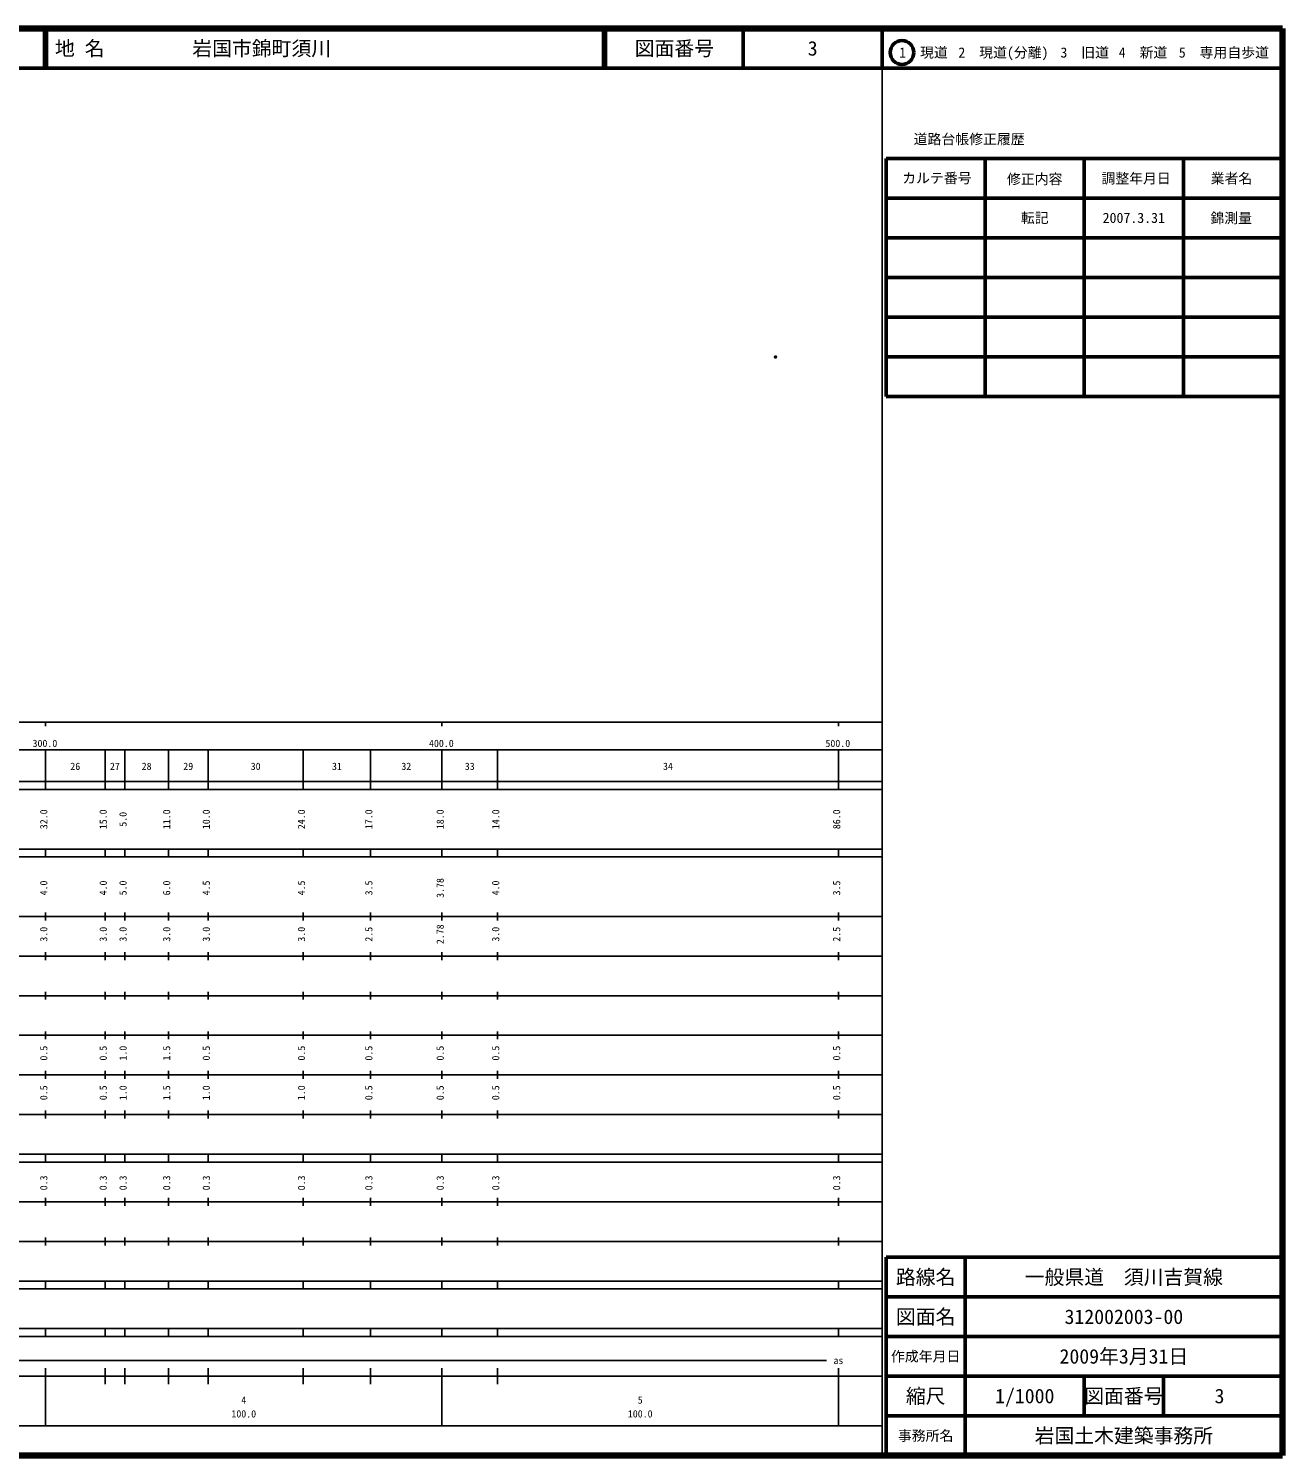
# Model space of a CAD drawing. Units: millimetres on the paper. Extents: x 40 to 680, y 20 to 380.
# Drawn here: x 363.7 to 680, y 20 to 380 of the extents above; entities that cross this region are included whole.
import ezdxf
from ezdxf.enums import TextEntityAlignment as Align

# ---------------------------------------------------------------- set-up
doc = ezdxf.new("R2010")
doc.units = ezdxf.units.MM
doc.header["$PDMODE"] = 32
doc.header["$PDSIZE"] = 0.5
doc.layers.add('M-OTRS', color=6, linetype='Continuous')
doc.layers.add('M-TTL-TXT', color=7, linetype='Continuous')
for name, color, linetype, lineweight in [('M-TTL', 2, 'Continuous', 140), ('M-TTL-BAND', 7, 'Continuous', 25), ('M-TTL-FRAM', 2, 'Continuous', 50), ('M-TTL-LINE', 7, 'Continuous', 50)]:
    doc.layers.add(name, color=color, linetype=linetype, lineweight=lineweight)
doc.styles.add('ＭＳ ゴシック', font='')
doc.styles.get('ＭＳ ゴシック').set_extended_font_data('MS Gothic')

msp = doc.modelspace()

# ---------------------------------------------------------------- linework, layer by layer
at = {"layer": 'M-OTRS'}
msp.add_point((552.138, 297.132), dxfattribs=at)
at = {"layer": 'M-TTL'}
for p, q in [((680, 380), (40, 380)), ((680, 20), (680, 380)), ((40, 20), (680, 20))]:
    msp.add_line(p, q, dxfattribs=at)
at = {"layer": 'M-TTL-BAND'}
for p, q in [((579, 20), (579, 370)), ((40, 205), (579, 205)), ((368, 205), (368, 204)), ((468, 205), (468, 204)), ((568, 205), (568, 204)), ((68, 198), (579, 198)), ((368, 188), (368, 198)), ((383, 188), (383, 198)), ((388, 188), (388, 198)), ((399, 188), (399, 198)), ((409, 188), (409, 198)), ((433, 188), (433, 198)), ((450, 188), (450, 198)), ((468, 188), (468, 198)), ((482, 188), (482, 198)), ((568, 188), (568, 198)), ((40, 190), (579, 190)), ((40, 188), (579, 188)), ((40, 173), (579, 173)), ((368, 171), (368, 173)), ((383, 171), (383, 173)), ((388, 171), (388, 173)), ((399, 171), (399, 173)), ((409, 171), (409, 173)), ((433, 171), (433, 173)), ((450, 171), (450, 173)), ((468, 171), (468, 173)), ((482, 171), (482, 173)), ((568, 171), (568, 173)), ((40, 171), (579, 171)), ((40, 156), (579, 156)), ((368, 155), (368, 157)), ((383, 155), (383, 157)), ((388, 155), (388, 157)), ((399, 155), (399, 157)), ((409, 155), (409, 157)), ((433, 155), (433, 157)), ((450, 155), (450, 157)), ((468, 155), (468, 157)), ((482, 155), (482, 157)), ((568, 155), (568, 157)), ((46, 146), (579, 146)), ((368, 145), (368, 147)), ((383, 145), (383, 147)), ((388, 145), (388, 147)), ((399, 145), (399, 147)), ((409, 145), (409, 147)), ((433, 145), (433, 147)), ((450, 145), (450, 147)), ((468, 145), (468, 147)), ((482, 145), (482, 147)), ((568, 145), (568, 147)), ((368, 135), (368, 137)), ((383, 135), (383, 137)), ((388, 135), (388, 137)), ((399, 135), (399, 137)), ((409, 135), (409, 137)), ((433, 135), (433, 137)), ((450, 135), (450, 137)), ((468, 135), (468, 137)), ((482, 135), (482, 137)), ((568, 135), (568, 137)), ((52, 136), (579, 136)), ((46, 126), (579, 126)), ((368, 125), (368, 127)), ((383, 125), (383, 127)), ((388, 125), (388, 127)), ((399, 125), (399, 127)), ((409, 125), (409, 127)), ((433, 125), (433, 127)), ((450, 125), (450, 127)), ((468, 125), (468, 127)), ((482, 125), (482, 127)), ((568, 125), (568, 127)), ((52, 116), (579, 116)), ((368, 115), (368, 117)), ((383, 115), (383, 117)), ((388, 115), (388, 117)), ((399, 115), (399, 117)), ((409, 115), (409, 117)), ((433, 115), (433, 117)), ((450, 115), (450, 117)), ((468, 115), (468, 117)), ((482, 115), (482, 117)), ((568, 115), (568, 117)), ((46, 106), (579, 106)), ((368, 105), (368, 107)), ((383, 105), (383, 107)), ((388, 105), (388, 107)), ((399, 105), (399, 107)), ((409, 105), (409, 107)), ((433, 105), (433, 107)), ((450, 105), (450, 107)), ((468, 105), (468, 107)), ((482, 105), (482, 107)), ((568, 105), (568, 107)), ((40, 96), (579, 96)), ((40, 94), (579, 94)), ((368, 94), (368, 96)), ((383, 94), (383, 96)), ((388, 94), (388, 96)), ((399, 94), (399, 96)), ((409, 94), (409, 96)), ((433, 94), (433, 96)), ((450, 94), (450, 96)), ((468, 94), (468, 96)), ((482, 94), (482, 96)), ((568, 94), (568, 96)), ((49, 84), (579, 84)), ((368, 83), (368, 85)), ((383, 83), (383, 85)), ((388, 83), (388, 85)), ((399, 83), (399, 85)), ((409, 83), (409, 85)), ((433, 83), (433, 85)), ((450, 83), (450, 85)), ((468, 83), (468, 85)), ((482, 83), (482, 85)), ((568, 83), (568, 85)), ((40, 74), (579, 74)), ((368, 73), (368, 75)), ((383, 73), (383, 75)), ((388, 73), (388, 75)), ((399, 73), (399, 75)), ((409, 73), (409, 75)), ((433, 73), (433, 75)), ((450, 73), (450, 75)), ((468, 73), (468, 75)), ((482, 73), (482, 75)), ((568, 73), (568, 75)), ((40, 64), (579, 64)), ((40, 62), (579, 62)), ((368, 62), (368, 64)), ((383, 62), (383, 64)), ((388, 62), (388, 64)), ((399, 62), (399, 64)), ((409, 62), (409, 64)), ((433, 62), (433, 64)), ((450, 62), (450, 64)), ((468, 62), (468, 64)), ((482, 62), (482, 64)), ((568, 62), (568, 64)), ((40, 52), (579, 52)), ((368, 50), (368, 52)), ((383, 50), (383, 52)), ((388, 50), (388, 52)), ((399, 50), (399, 52)), ((409, 50), (409, 52)), ((433, 50), (433, 52)), ((450, 50), (450, 52)), ((468, 50), (468, 52)), ((482, 50), (482, 52)), ((568, 50), (568, 52)), ((40, 50), (579, 50)), ((71, 44), (565, 44)), ((40, 40), (579, 40)), ((368, 27.5), (368, 42)), ((383, 38), (383, 42)), ((388, 38), (388, 42)), ((399, 38), (399, 42)), ((409, 38), (409, 42)), ((433, 38), (433, 42)), ((450, 38), (450, 42)), ((468, 27.5), (468, 42)), ((482, 38), (482, 42)), ((568, 27.5), (568, 42)), ((68, 27.5), (579, 27.5))]:
    msp.add_line(p, q, dxfattribs=at)
at = {"layer": 'M-TTL-FRAM'}
for p, q in [((580, 347.197), (580, 287.197)), ((580, 347.197), (680, 347.197)), ((580, 287.197), (680, 287.197)), ((680, 70), (580, 70)), ((580, 70), (580, 20))]:
    msp.add_line(p, q, dxfattribs=at)
at = {"layer": 'M-TTL-LINE'}
for p, q in [((367.75, 380), (367.75, 370)), ((368.25, 380), (368.25, 370)), ((508.747, 380), (508.747, 370)), ((509.247, 380), (509.247, 370)), ((543.997, 380), (543.997, 370)), ((579, 380), (579, 370)), ((40, 370), (680, 370)), ((605, 347.197), (605, 287.197)), ((630, 347.197), (630, 287.197)), ((655, 347.197), (655, 287.197)), ((580, 337.197), (680, 337.197)), ((580, 327.197), (680, 327.197)), ((580, 317.197), (680, 317.197)), ((580, 307.197), (680, 307.197)), ((580, 297.197), (680, 297.197)), ((600, 70), (600, 20)), ((680, 60), (580, 60)), ((680, 50), (580, 50)), ((680, 40), (580, 40)), ((630, 40), (630, 30)), ((650, 40), (650, 30)), ((680, 30), (580, 30))]:
    msp.add_line(p, q, dxfattribs=at)
msp.add_circle((584.031, 373.958), 3, dxfattribs=at)

# ---------------------------------------------------------------- texts
at = {"layer": 'M-TTL-BAND', "style": 'ＭＳ ゴシック'}
for s, p in [('300.0', (367.844, 198.195)), ('400.0', (467.844, 198.195)), ('500.0', (567.844, 198.195)), ('26', (375.5, 192.405)), ('27', (385.5, 192.405)), ('28', (393.5, 192.405)), ('29', (404, 192.405)), ('30', (421, 192.405)), ('31', (441.5, 192.405)), ('32', (459, 192.405)), ('33', (475, 192.405)), ('34', (525, 192.405)), ('as', (568, 42.5)), ('4', (418, 32.523)), ('5', (518, 32.523)), ('100.0', (418, 29.033)), ('100.0', (518, 29.033))]:
    msp.add_text(s, height=1.833, dxfattribs=at).set_placement(p, align=Align.BOTTOM_CENTER)
for s, p in [('32.0', (369, 180.5)), ('15.0', (384, 180.5)), ('5.0', (389, 180.5)), ('11.0', (400, 180.5)), ('10.0', (410, 180.5)), ('24.0', (434, 180.5)), ('17.0', (451, 180.5)), ('18.0', (469, 180.5)), ('14.0', (483, 180.5)), ('86.0', (569, 180.5)), ('4.0', (369, 163.174)), ('4.0', (384, 163.174)), ('5.0', (389, 163.174)), ('6.0', (400, 163.174)), ('4.5', (410, 163.174)), ('4.5', (434, 163.174)), ('3.5', (451, 163.174)), ('3.78', (469, 163.174)), ('4.0', (483, 163.174)), ('3.5', (569, 163.174)), ('3.0', (369, 151.5)), ('3.0', (384, 151.5)), ('3.0', (389, 151.5)), ('3.0', (400, 151.5)), ('3.0', (410, 151.5)), ('3.0', (434, 151.5)), ('2.5', (451, 151.5)), ('2.78', (469, 151.5)), ('3.0', (483, 151.5)), ('2.5', (569, 151.5)), ('0.5', (369, 121.5)), ('0.5', (384, 121.5)), ('1.0', (389, 121.5)), ('1.5', (400, 121.5)), ('0.5', (410, 121.5)), ('0.5', (434, 121.5)), ('0.5', (451, 121.5)), ('0.5', (469, 121.5)), ('0.5', (483, 121.5)), ('0.5', (569, 121.5)), ('0.5', (369, 111.5)), ('0.5', (384, 111.5)), ('1.0', (389, 111.5)), ('1.5', (400, 111.5)), ('1.0', (410, 111.5)), ('1.0', (434, 111.5)), ('0.5', (451, 111.5)), ('0.5', (469, 111.5)), ('0.5', (483, 111.5)), ('0.5', (569, 111.5)), ('0.3', (369, 88.764)), ('0.3', (384, 88.764)), ('0.3', (389, 88.764)), ('0.3', (400, 88.764)), ('0.3', (410, 88.764)), ('0.3', (434, 88.764)), ('0.3', (451, 88.764)), ('0.3', (469, 88.764)), ('0.3', (483, 88.764)), ('0.3', (569, 88.764))]:
    msp.add_text(s, height=1.833, rotation=90, dxfattribs=at).set_placement(p, align=Align.BOTTOM_CENTER)
at = {"layer": 'M-TTL-TXT', "style": 'ＭＳ ゴシック'}
for s, p in [('地 名', (370.38, 375)), ('岩国市錦町須川', (405.024, 375))]:
    msp.add_text(s, height=3.666, dxfattribs=at).set_placement(p, align=Align.MIDDLE_LEFT)
for s, height, p in [('図面番号', 3.666, (526.622, 375)), ('3', 3.666, (561.497, 375)), ('1\u3000現道', 2.566, (589.448, 373.958)), ('2\u3000現道(分離)', 2.566, (609.619, 373.958)), ('3\u3000旧道', 2.566, (630.121, 373.958)), ('4\u3000新道', 2.566, (644.824, 373.958)), ('5\u3000専用自歩道', 2.566, (665.228, 373.958)), ('道路台帳修正履歴', 2.566, (600.968, 352.113)), ('カルテ番号', 2.566, (592.839, 342.277)), ('修正内容', 2.566, (617.509, 342.023)), ('調整年月日', 2.566, (643.089, 342.197)), ('業者名', 2.566, (667.134, 342.197)), ('転記', 2.566, (617.5, 332.245)), ('2007.3.31', 2.566, (642.5, 332.245)), ('錦測量', 2.566, (667.077, 332.189)), ('路線名', 3.666, (590, 65)), ('路線名', 3.666, (590, 65)), ('一般県道\u3000須川吉賀線', 3.666, (640, 65)), ('図面名', 3.666, (590, 55)), ('図面名', 3.666, (590, 55)), ('312002003-00', 3.666, (640, 55)), ('2009年3月31日', 3.666, (640, 45)), ('作成年月日', 2.566, (590, 45)), ('作成年月日', 2.566, (590, 45)), ('縮尺', 3.666, (590, 35)), ('縮尺', 3.666, (590, 35)), ('1/1000', 3.666, (615, 35)), ('図面番号', 3.666, (640, 35)), ('図面番号', 3.666, (640, 35)), ('3', 3.666, (664.125, 35)), ('事務所名', 2.566, (590, 25)), ('事務所名', 2.566, (590, 25)), ('岩国土木建築事務所', 3.666, (640, 25))]:
    msp.add_text(s, height=height, dxfattribs=at).set_placement(p, align=Align.MIDDLE_CENTER)

doc.saveas('drawing.dxf')
